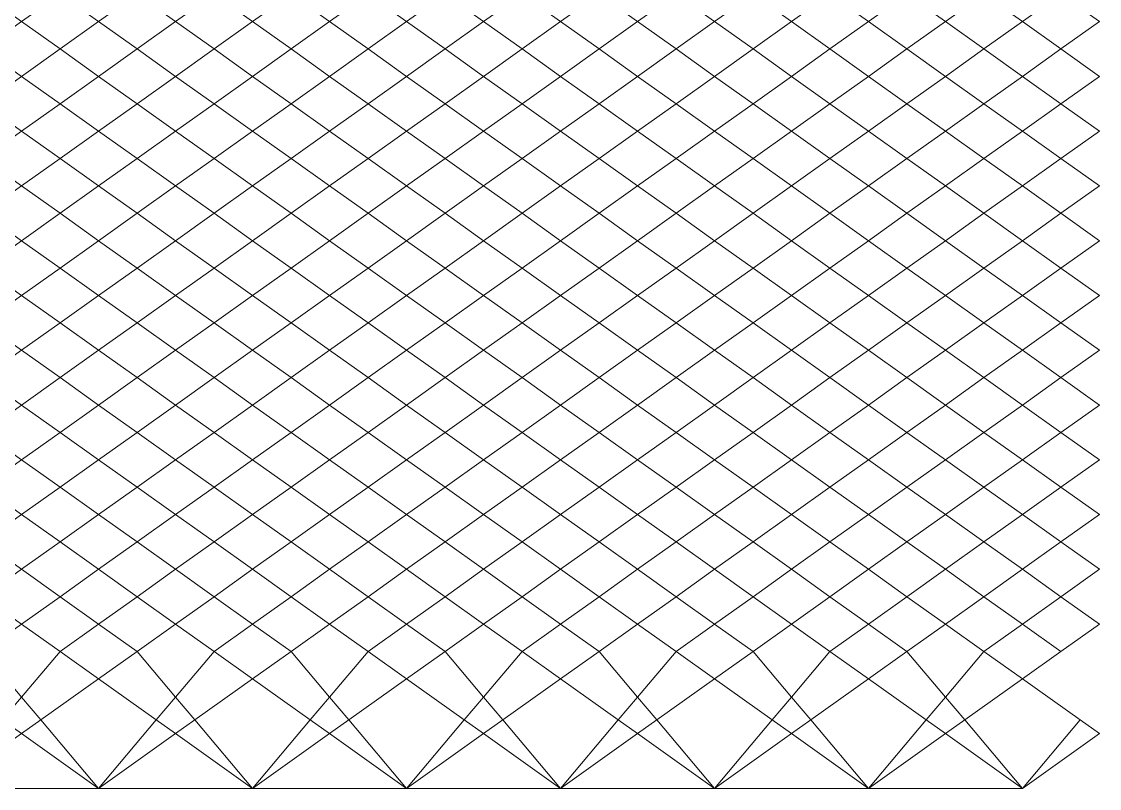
# Model space of a CAD drawing. Header units: millimetres. Extents: x 0 to 143, y 0 to 59.
# Drawn here: x 121.27 to 142.76, y 0 to 15.28 of the extents above; entities that cross this region are included whole.
import ezdxf

# ---------------------------------------------------------------- set-up
doc = ezdxf.new("R2010")
doc.units = ezdxf.units.MM
doc.layers.add('Основания', color=130, linetype='Continuous', lineweight=20)

msp = doc.modelspace()

# ---------------------------------------------------------------- linework, layer by layer
at = {"layer": 'Основания', "linetype": 'Continuous', "ltscale": 250}
for points in [[(120.498, 15.829), (119.73, 15.283), (120.498, 14.737), (121.265, 15.283)], [(122.033, 15.829), (121.265, 15.283), (122.033, 14.737), (122.8, 15.283)], [(123.568, 15.829), (122.8, 15.283), (123.568, 14.737), (124.335, 15.283)], [(125.103, 15.829), (124.335, 15.283), (125.103, 14.737), (125.87, 15.283)], [(126.638, 15.829), (125.87, 15.283), (126.638, 14.737), (127.405, 15.283)], [(128.173, 15.829), (127.405, 15.283), (128.173, 14.737), (128.94, 15.283)], [(129.708, 15.829), (128.94, 15.283), (129.708, 14.737), (130.475, 15.283)], [(131.243, 15.829), (130.475, 15.283), (131.243, 14.737), (132.01, 15.283)], [(132.778, 15.829), (132.01, 15.283), (132.778, 14.737), (133.545, 15.283)], [(134.313, 15.829), (133.545, 15.283), (134.313, 14.737), (135.08, 15.283)], [(135.848, 15.829), (135.08, 15.283), (135.848, 14.737), (136.615, 15.283)], [(137.383, 15.829), (136.615, 15.283), (137.383, 14.737), (138.15, 15.283)], [(138.918, 15.829), (138.15, 15.283), (138.918, 14.737), (139.685, 15.283)], [(140.453, 15.829), (139.685, 15.283), (140.453, 14.737), (141.22, 15.283)], [(141.988, 15.829), (141.22, 15.283), (141.988, 14.737), (142.755, 15.283)], [(121.265, 15.283), (120.498, 14.737), (121.265, 14.191), (122.033, 14.737)], [(122.8, 15.283), (122.033, 14.737), (122.8, 14.191), (123.568, 14.737)], [(124.335, 15.283), (123.568, 14.737), (124.335, 14.191), (125.103, 14.737)], [(125.87, 15.283), (125.103, 14.737), (125.87, 14.191), (126.638, 14.737)], [(127.405, 15.283), (126.638, 14.737), (127.405, 14.191), (128.173, 14.737)], [(128.94, 15.283), (128.173, 14.737), (128.94, 14.191), (129.708, 14.737)], [(130.475, 15.283), (129.708, 14.737), (130.475, 14.191), (131.243, 14.737)], [(132.01, 15.283), (131.243, 14.737), (132.01, 14.191), (132.778, 14.737)], [(133.545, 15.283), (132.778, 14.737), (133.545, 14.191), (134.313, 14.737)], [(135.08, 15.283), (134.313, 14.737), (135.08, 14.191), (135.848, 14.737)], [(136.615, 15.283), (135.848, 14.737), (136.615, 14.191), (137.383, 14.737)], [(138.15, 15.283), (137.383, 14.737), (138.15, 14.191), (138.918, 14.737)], [(139.685, 15.283), (138.918, 14.737), (139.685, 14.191), (140.453, 14.737)], [(141.22, 15.283), (140.453, 14.737), (141.22, 14.191), (141.988, 14.737)], [(120.498, 14.737), (119.73, 14.191), (120.498, 13.645), (121.265, 14.191)], [(122.033, 14.737), (121.265, 14.191), (122.033, 13.645), (122.8, 14.191)], [(123.568, 14.737), (122.8, 14.191), (123.568, 13.645), (124.335, 14.191)], [(125.103, 14.737), (124.335, 14.191), (125.103, 13.645), (125.87, 14.191)], [(126.638, 14.737), (125.87, 14.191), (126.638, 13.645), (127.405, 14.191)], [(128.173, 14.737), (127.405, 14.191), (128.173, 13.645), (128.94, 14.191)], [(129.708, 14.737), (128.94, 14.191), (129.708, 13.645), (130.475, 14.191)], [(131.243, 14.737), (130.475, 14.191), (131.243, 13.645), (132.01, 14.191)], [(132.778, 14.737), (132.01, 14.191), (132.778, 13.645), (133.545, 14.191)], [(134.313, 14.737), (133.545, 14.191), (134.313, 13.645), (135.08, 14.191)], [(135.848, 14.737), (135.08, 14.191), (135.848, 13.645), (136.615, 14.191)], [(137.383, 14.737), (136.615, 14.191), (137.383, 13.645), (138.15, 14.191)], [(138.918, 14.737), (138.15, 14.191), (138.918, 13.645), (139.685, 14.191)], [(140.453, 14.737), (139.685, 14.191), (140.453, 13.645), (141.22, 14.191)], [(141.988, 14.737), (141.22, 14.191), (141.988, 13.645), (142.755, 14.191)], [(121.265, 14.191), (120.498, 13.645), (121.265, 13.1), (122.033, 13.645)], [(122.8, 14.191), (122.033, 13.645), (122.8, 13.1), (123.568, 13.645)], [(124.335, 14.191), (123.568, 13.645), (124.335, 13.1), (125.103, 13.645)], [(125.87, 14.191), (125.103, 13.645), (125.87, 13.1), (126.638, 13.645)], [(127.405, 14.191), (126.638, 13.645), (127.405, 13.1), (128.173, 13.645)], [(128.94, 14.191), (128.173, 13.645), (128.94, 13.1), (129.708, 13.645)], [(130.475, 14.191), (129.708, 13.645), (130.475, 13.1), (131.243, 13.645)], [(132.01, 14.191), (131.243, 13.645), (132.01, 13.1), (132.778, 13.645)], [(133.545, 14.191), (132.778, 13.645), (133.545, 13.1), (134.313, 13.645)], [(135.08, 14.191), (134.313, 13.645), (135.08, 13.1), (135.848, 13.645)], [(136.615, 14.191), (135.848, 13.645), (136.615, 13.1), (137.383, 13.645)], [(138.15, 14.191), (137.383, 13.645), (138.15, 13.1), (138.918, 13.645)], [(139.685, 14.191), (138.918, 13.645), (139.685, 13.1), (140.453, 13.645)], [(141.22, 14.191), (140.453, 13.645), (141.22, 13.1), (141.988, 13.645)], [(120.498, 13.645), (119.73, 13.1), (120.498, 12.554), (121.265, 13.1)], [(122.033, 13.645), (121.265, 13.1), (122.033, 12.554), (122.8, 13.1)], [(123.568, 13.645), (122.8, 13.1), (123.568, 12.554), (124.335, 13.1)], [(125.103, 13.645), (124.335, 13.1), (125.103, 12.554), (125.87, 13.1)], [(126.638, 13.645), (125.87, 13.1), (126.638, 12.554), (127.405, 13.1)], [(128.173, 13.645), (127.405, 13.1), (128.173, 12.554), (128.94, 13.1)], [(129.708, 13.645), (128.94, 13.1), (129.708, 12.554), (130.475, 13.1)], [(131.243, 13.645), (130.475, 13.1), (131.243, 12.554), (132.01, 13.1)], [(132.778, 13.645), (132.01, 13.1), (132.778, 12.554), (133.545, 13.1)], [(134.313, 13.645), (133.545, 13.1), (134.313, 12.554), (135.08, 13.1)], [(135.848, 13.645), (135.08, 13.1), (135.848, 12.554), (136.615, 13.1)], [(137.383, 13.645), (136.615, 13.1), (137.383, 12.554), (138.15, 13.1)], [(138.918, 13.645), (138.15, 13.1), (138.918, 12.554), (139.685, 13.1)], [(140.453, 13.645), (139.685, 13.1), (140.453, 12.554), (141.22, 13.1)], [(141.988, 13.645), (141.22, 13.1), (141.988, 12.554), (142.755, 13.1)], [(121.265, 13.1), (120.498, 12.554), (121.265, 12.008), (122.033, 12.554)], [(122.8, 13.1), (122.033, 12.554), (122.8, 12.008), (123.568, 12.554)], [(124.335, 13.1), (123.568, 12.554), (124.335, 12.008), (125.103, 12.554)], [(125.87, 13.1), (125.103, 12.554), (125.87, 12.008), (126.638, 12.554)], [(127.405, 13.1), (126.638, 12.554), (127.405, 12.008), (128.173, 12.554)], [(128.94, 13.1), (128.173, 12.554), (128.94, 12.008), (129.708, 12.554)], [(130.475, 13.1), (129.708, 12.554), (130.475, 12.008), (131.243, 12.554)], [(132.01, 13.1), (131.243, 12.554), (132.01, 12.008), (132.778, 12.554)], [(133.545, 13.1), (132.778, 12.554), (133.545, 12.008), (134.313, 12.554)], [(135.08, 13.1), (134.313, 12.554), (135.08, 12.008), (135.848, 12.554)], [(136.615, 13.1), (135.848, 12.554), (136.615, 12.008), (137.383, 12.554)], [(138.15, 13.1), (137.383, 12.554), (138.15, 12.008), (138.918, 12.554)], [(139.685, 13.1), (138.918, 12.554), (139.685, 12.008), (140.453, 12.554)], [(141.22, 13.1), (140.453, 12.554), (141.22, 12.008), (141.988, 12.554)], [(120.498, 12.554), (119.73, 12.008), (120.498, 11.462), (121.265, 12.008)], [(122.033, 12.554), (121.265, 12.008), (122.033, 11.462), (122.8, 12.008)], [(123.568, 12.554), (122.8, 12.008), (123.568, 11.462), (124.335, 12.008)], [(125.103, 12.554), (124.335, 12.008), (125.103, 11.462), (125.87, 12.008)], [(126.638, 12.554), (125.87, 12.008), (126.638, 11.462), (127.405, 12.008)], [(128.173, 12.554), (127.405, 12.008), (128.173, 11.462), (128.94, 12.008)], [(129.708, 12.554), (128.94, 12.008), (129.708, 11.462), (130.475, 12.008)], [(131.243, 12.554), (130.475, 12.008), (131.243, 11.462), (132.01, 12.008)], [(132.778, 12.554), (132.01, 12.008), (132.778, 11.462), (133.545, 12.008)], [(134.313, 12.554), (133.545, 12.008), (134.313, 11.462), (135.08, 12.008)], [(135.848, 12.554), (135.08, 12.008), (135.848, 11.462), (136.615, 12.008)], [(137.383, 12.554), (136.615, 12.008), (137.383, 11.462), (138.15, 12.008)], [(138.918, 12.554), (138.15, 12.008), (138.918, 11.462), (139.685, 12.008)], [(140.453, 12.554), (139.685, 12.008), (140.453, 11.462), (141.22, 12.008)], [(141.988, 12.554), (141.22, 12.008), (141.988, 11.462), (142.755, 12.008)], [(121.265, 12.008), (120.498, 11.462), (121.265, 10.916), (122.033, 11.462)], [(122.8, 12.008), (122.033, 11.462), (122.8, 10.916), (123.568, 11.462)], [(124.335, 12.008), (123.568, 11.462), (124.335, 10.916), (125.103, 11.462)], [(125.87, 12.008), (125.103, 11.462), (125.87, 10.916), (126.638, 11.462)], [(127.405, 12.008), (126.638, 11.462), (127.405, 10.916), (128.173, 11.462)], [(128.94, 12.008), (128.173, 11.462), (128.94, 10.916), (129.708, 11.462)], [(130.475, 12.008), (129.708, 11.462), (130.475, 10.916), (131.243, 11.462)], [(132.01, 12.008), (131.243, 11.462), (132.01, 10.916), (132.778, 11.462)], [(133.545, 12.008), (132.778, 11.462), (133.545, 10.916), (134.313, 11.462)], [(135.08, 12.008), (134.313, 11.462), (135.08, 10.916), (135.848, 11.462)], [(136.615, 12.008), (135.848, 11.462), (136.615, 10.916), (137.383, 11.462)], [(138.15, 12.008), (137.383, 11.462), (138.15, 10.916), (138.918, 11.462)], [(139.685, 12.008), (138.918, 11.462), (139.685, 10.916), (140.453, 11.462)], [(141.22, 12.008), (140.453, 11.462), (141.22, 10.916), (141.988, 11.462)], [(120.498, 11.462), (119.73, 10.916), (120.498, 10.371), (121.265, 10.916)], [(122.033, 11.462), (121.265, 10.916), (122.033, 10.371), (122.8, 10.916)], [(123.568, 11.462), (122.8, 10.916), (123.568, 10.371), (124.335, 10.916)], [(125.103, 11.462), (124.335, 10.916), (125.103, 10.371), (125.87, 10.916)], [(126.638, 11.462), (125.87, 10.916), (126.638, 10.371), (127.405, 10.916)], [(128.173, 11.462), (127.405, 10.916), (128.173, 10.371), (128.94, 10.916)], [(129.708, 11.462), (128.94, 10.916), (129.708, 10.371), (130.475, 10.916)], [(131.243, 11.462), (130.475, 10.916), (131.243, 10.371), (132.01, 10.916)], [(132.778, 11.462), (132.01, 10.916), (132.778, 10.371), (133.545, 10.916)], [(134.313, 11.462), (133.545, 10.916), (134.313, 10.371), (135.08, 10.916)], [(135.848, 11.462), (135.08, 10.916), (135.848, 10.371), (136.615, 10.916)], [(137.383, 11.462), (136.615, 10.916), (137.383, 10.371), (138.15, 10.916)], [(138.918, 11.462), (138.15, 10.916), (138.918, 10.371), (139.685, 10.916)], [(140.453, 11.462), (139.685, 10.916), (140.453, 10.371), (141.22, 10.916)], [(141.988, 11.462), (141.22, 10.916), (141.988, 10.371), (142.755, 10.916)], [(121.265, 10.916), (120.498, 10.371), (121.265, 9.825), (122.033, 10.371)], [(122.8, 10.916), (122.033, 10.371), (122.8, 9.825), (123.568, 10.371)], [(124.335, 10.916), (123.568, 10.371), (124.335, 9.825), (125.103, 10.371)], [(125.87, 10.916), (125.103, 10.371), (125.87, 9.825), (126.638, 10.371)], [(127.405, 10.916), (126.638, 10.371), (127.405, 9.825), (128.173, 10.371)], [(128.94, 10.916), (128.173, 10.371), (128.94, 9.825), (129.708, 10.371)], [(130.475, 10.916), (129.708, 10.371), (130.475, 9.825), (131.243, 10.371)], [(132.01, 10.916), (131.243, 10.371), (132.01, 9.825), (132.778, 10.371)], [(133.545, 10.916), (132.778, 10.371), (133.545, 9.825), (134.313, 10.371)], [(135.08, 10.916), (134.313, 10.371), (135.08, 9.825), (135.848, 10.371)], [(136.615, 10.916), (135.848, 10.371), (136.615, 9.825), (137.383, 10.371)], [(138.15, 10.916), (137.383, 10.371), (138.15, 9.825), (138.918, 10.371)], [(139.685, 10.916), (138.918, 10.371), (139.685, 9.825), (140.453, 10.371)], [(141.22, 10.916), (140.453, 10.371), (141.22, 9.825), (141.988, 10.371)], [(120.498, 10.371), (119.73, 9.825), (120.498, 9.279), (121.265, 9.825)], [(122.033, 10.371), (121.265, 9.825), (122.033, 9.279), (122.8, 9.825)], [(123.568, 10.371), (122.8, 9.825), (123.568, 9.279), (124.335, 9.825)], [(125.103, 10.371), (124.335, 9.825), (125.103, 9.279), (125.87, 9.825)], [(126.638, 10.371), (125.87, 9.825), (126.638, 9.279), (127.405, 9.825)], [(128.173, 10.371), (127.405, 9.825), (128.173, 9.279), (128.94, 9.825)], [(129.708, 10.371), (128.94, 9.825), (129.708, 9.279), (130.475, 9.825)], [(131.243, 10.371), (130.475, 9.825), (131.243, 9.279), (132.01, 9.825)], [(132.778, 10.371), (132.01, 9.825), (132.778, 9.279), (133.545, 9.825)], [(134.313, 10.371), (133.545, 9.825), (134.313, 9.279), (135.08, 9.825)], [(135.848, 10.371), (135.08, 9.825), (135.848, 9.279), (136.615, 9.825)], [(137.383, 10.371), (136.615, 9.825), (137.383, 9.279), (138.15, 9.825)], [(138.918, 10.371), (138.15, 9.825), (138.918, 9.279), (139.685, 9.825)], [(140.453, 10.371), (139.685, 9.825), (140.453, 9.279), (141.22, 9.825)], [(141.988, 10.371), (141.22, 9.825), (141.988, 9.279), (142.755, 9.825)], [(121.265, 9.825), (120.498, 9.279), (121.265, 8.733), (122.033, 9.279)], [(122.8, 9.825), (122.033, 9.279), (122.8, 8.733), (123.568, 9.279)], [(124.335, 9.825), (123.568, 9.279), (124.335, 8.733), (125.103, 9.279)], [(125.87, 9.825), (125.103, 9.279), (125.87, 8.733), (126.638, 9.279)], [(127.405, 9.825), (126.638, 9.279), (127.405, 8.733), (128.173, 9.279)], [(128.94, 9.825), (128.173, 9.279), (128.94, 8.733), (129.708, 9.279)], [(130.475, 9.825), (129.708, 9.279), (130.475, 8.733), (131.243, 9.279)], [(132.01, 9.825), (131.243, 9.279), (132.01, 8.733), (132.778, 9.279)], [(133.545, 9.825), (132.778, 9.279), (133.545, 8.733), (134.313, 9.279)], [(135.08, 9.825), (134.313, 9.279), (135.08, 8.733), (135.848, 9.279)], [(136.615, 9.825), (135.848, 9.279), (136.615, 8.733), (137.383, 9.279)], [(138.15, 9.825), (137.383, 9.279), (138.15, 8.733), (138.918, 9.279)], [(139.685, 9.825), (138.918, 9.279), (139.685, 8.733), (140.453, 9.279)], [(141.22, 9.825), (140.453, 9.279), (141.22, 8.733), (141.988, 9.279)], [(120.498, 9.279), (119.73, 8.733), (120.498, 8.187), (121.265, 8.733)], [(122.033, 9.279), (121.265, 8.733), (122.033, 8.187), (122.8, 8.733)], [(123.568, 9.279), (122.8, 8.733), (123.568, 8.187), (124.335, 8.733)], [(125.103, 9.279), (124.335, 8.733), (125.103, 8.187), (125.87, 8.733)], [(126.638, 9.279), (125.87, 8.733), (126.638, 8.187), (127.405, 8.733)], [(128.173, 9.279), (127.405, 8.733), (128.173, 8.187), (128.94, 8.733)], [(129.708, 9.279), (128.94, 8.733), (129.708, 8.187), (130.475, 8.733)], [(131.243, 9.279), (130.475, 8.733), (131.243, 8.187), (132.01, 8.733)], [(132.778, 9.279), (132.01, 8.733), (132.778, 8.187), (133.545, 8.733)], [(134.313, 9.279), (133.545, 8.733), (134.313, 8.187), (135.08, 8.733)], [(135.848, 9.279), (135.08, 8.733), (135.848, 8.187), (136.615, 8.733)], [(137.383, 9.279), (136.615, 8.733), (137.383, 8.187), (138.15, 8.733)], [(138.918, 9.279), (138.15, 8.733), (138.918, 8.187), (139.685, 8.733)], [(140.453, 9.279), (139.685, 8.733), (140.453, 8.187), (141.22, 8.733)], [(141.988, 9.279), (141.22, 8.733), (141.988, 8.187), (142.755, 8.733)], [(121.265, 8.733), (120.498, 8.187), (121.265, 7.641), (122.033, 8.187)], [(122.8, 8.733), (122.033, 8.187), (122.8, 7.641), (123.568, 8.187)], [(124.335, 8.733), (123.568, 8.187), (124.335, 7.641), (125.103, 8.187)], [(125.87, 8.733), (125.103, 8.187), (125.87, 7.641), (126.638, 8.187)], [(127.405, 8.733), (126.638, 8.187), (127.405, 7.641), (128.173, 8.187)], [(128.94, 8.733), (128.173, 8.187), (128.94, 7.641), (129.708, 8.187)], [(130.475, 8.733), (129.708, 8.187), (130.475, 7.641), (131.243, 8.187)], [(132.01, 8.733), (131.243, 8.187), (132.01, 7.641), (132.778, 8.187)], [(133.545, 8.733), (132.778, 8.187), (133.545, 7.641), (134.313, 8.187)], [(135.08, 8.733), (134.313, 8.187), (135.08, 7.641), (135.848, 8.187)], [(136.615, 8.733), (135.848, 8.187), (136.615, 7.641), (137.383, 8.187)], [(138.15, 8.733), (137.383, 8.187), (138.15, 7.641), (138.918, 8.187)], [(139.685, 8.733), (138.918, 8.187), (139.685, 7.641), (140.453, 8.187)], [(141.22, 8.733), (140.453, 8.187), (141.22, 7.641), (141.988, 8.187)], [(120.498, 8.187), (119.73, 7.641), (120.498, 7.096), (121.265, 7.641)], [(122.033, 8.187), (121.265, 7.641), (122.033, 7.096), (122.8, 7.641)], [(123.568, 8.187), (122.8, 7.641), (123.568, 7.096), (124.335, 7.641)], [(125.103, 8.187), (124.335, 7.641), (125.103, 7.096), (125.87, 7.641)], [(126.638, 8.187), (125.87, 7.641), (126.638, 7.096), (127.405, 7.641)], [(128.173, 8.187), (127.405, 7.641), (128.173, 7.096), (128.94, 7.641)], [(129.708, 8.187), (128.94, 7.641), (129.708, 7.096), (130.475, 7.641)], [(131.243, 8.187), (130.475, 7.641), (131.243, 7.096), (132.01, 7.641)], [(132.778, 8.187), (132.01, 7.641), (132.778, 7.096), (133.545, 7.641)], [(134.313, 8.187), (133.545, 7.641), (134.313, 7.096), (135.08, 7.641)], [(135.848, 8.187), (135.08, 7.641), (135.848, 7.096), (136.615, 7.641)], [(137.383, 8.187), (136.615, 7.641), (137.383, 7.096), (138.15, 7.641)], [(138.918, 8.187), (138.15, 7.641), (138.918, 7.096), (139.685, 7.641)], [(140.453, 8.187), (139.685, 7.641), (140.453, 7.096), (141.22, 7.641)], [(141.988, 8.187), (141.22, 7.641), (141.988, 7.096), (142.755, 7.641)], [(121.265, 7.641), (120.498, 7.096), (121.265, 6.55), (122.033, 7.096)], [(122.8, 7.641), (122.033, 7.096), (122.8, 6.55), (123.568, 7.096)], [(124.335, 7.641), (123.568, 7.096), (124.335, 6.55), (125.103, 7.096)], [(125.87, 7.641), (125.103, 7.096), (125.87, 6.55), (126.638, 7.096)], [(127.405, 7.641), (126.638, 7.096), (127.405, 6.55), (128.173, 7.096)], [(128.94, 7.641), (128.173, 7.096), (128.94, 6.55), (129.708, 7.096)], [(130.475, 7.641), (129.708, 7.096), (130.475, 6.55), (131.243, 7.096)], [(132.01, 7.641), (131.243, 7.096), (132.01, 6.55), (132.778, 7.096)], [(133.545, 7.641), (132.778, 7.096), (133.545, 6.55), (134.313, 7.096)], [(135.08, 7.641), (134.313, 7.096), (135.08, 6.55), (135.848, 7.096)], [(136.615, 7.641), (135.848, 7.096), (136.615, 6.55), (137.383, 7.096)], [(138.15, 7.641), (137.383, 7.096), (138.15, 6.55), (138.918, 7.096)], [(139.685, 7.641), (138.918, 7.096), (139.685, 6.55), (140.453, 7.096)], [(141.22, 7.641), (140.453, 7.096), (141.22, 6.55), (141.988, 7.096)], [(120.498, 7.096), (119.73, 6.55), (120.498, 6.004), (121.265, 6.55)], [(122.033, 7.096), (121.265, 6.55), (122.033, 6.004), (122.8, 6.55)], [(123.568, 7.096), (122.8, 6.55), (123.568, 6.004), (124.335, 6.55)], [(125.103, 7.096), (124.335, 6.55), (125.103, 6.004), (125.87, 6.55)], [(126.638, 7.096), (125.87, 6.55), (126.638, 6.004), (127.405, 6.55)], [(128.173, 7.096), (127.405, 6.55), (128.173, 6.004), (128.94, 6.55)], [(129.708, 7.096), (128.94, 6.55), (129.708, 6.004), (130.475, 6.55)], [(131.243, 7.096), (130.475, 6.55), (131.243, 6.004), (132.01, 6.55)], [(132.778, 7.096), (132.01, 6.55), (132.778, 6.004), (133.545, 6.55)], [(134.313, 7.096), (133.545, 6.55), (134.313, 6.004), (135.08, 6.55)], [(135.848, 7.096), (135.08, 6.55), (135.848, 6.004), (136.615, 6.55)], [(137.383, 7.096), (136.615, 6.55), (137.383, 6.004), (138.15, 6.55)], [(138.918, 7.096), (138.15, 6.55), (138.918, 6.004), (139.685, 6.55)], [(140.453, 7.096), (139.685, 6.55), (140.453, 6.004), (141.22, 6.55)], [(141.988, 7.096), (141.22, 6.55), (141.988, 6.004), (142.755, 6.55)], [(121.265, 6.55), (120.498, 6.004), (121.265, 5.458), (122.033, 6.004)], [(122.8, 6.55), (122.033, 6.004), (122.8, 5.458), (123.568, 6.004)], [(124.335, 6.55), (123.568, 6.004), (124.335, 5.458), (125.103, 6.004)], [(125.87, 6.55), (125.103, 6.004), (125.87, 5.458), (126.638, 6.004)], [(127.405, 6.55), (126.638, 6.004), (127.405, 5.458), (128.173, 6.004)], [(128.94, 6.55), (128.173, 6.004), (128.94, 5.458), (129.708, 6.004)], [(130.475, 6.55), (129.708, 6.004), (130.475, 5.458), (131.243, 6.004)], [(132.01, 6.55), (131.243, 6.004), (132.01, 5.458), (132.778, 6.004)], [(133.545, 6.55), (132.778, 6.004), (133.545, 5.458), (134.313, 6.004)], [(135.08, 6.55), (134.313, 6.004), (135.08, 5.458), (135.848, 6.004)], [(136.615, 6.55), (135.848, 6.004), (136.615, 5.458), (137.383, 6.004)], [(138.15, 6.55), (137.383, 6.004), (138.15, 5.458), (138.918, 6.004)], [(139.685, 6.55), (138.918, 6.004), (139.685, 5.458), (140.453, 6.004)], [(141.22, 6.55), (140.453, 6.004), (141.22, 5.458), (141.988, 6.004)], [(120.498, 6.004), (119.73, 5.458), (120.498, 4.912), (121.265, 5.458)], [(122.033, 6.004), (121.265, 5.458), (122.033, 4.912), (122.8, 5.458)], [(123.568, 6.004), (122.8, 5.458), (123.568, 4.912), (124.335, 5.458)], [(125.103, 6.004), (124.335, 5.458), (125.103, 4.912), (125.87, 5.458)], [(126.638, 6.004), (125.87, 5.458), (126.638, 4.912), (127.405, 5.458)], [(128.173, 6.004), (127.405, 5.458), (128.173, 4.912), (128.94, 5.458)], [(129.708, 6.004), (128.94, 5.458), (129.708, 4.912), (130.475, 5.458)], [(131.243, 6.004), (130.475, 5.458), (131.243, 4.912), (132.01, 5.458)], [(132.778, 6.004), (132.01, 5.458), (132.778, 4.912), (133.545, 5.458)], [(134.313, 6.004), (133.545, 5.458), (134.313, 4.912), (135.08, 5.458)], [(135.848, 6.004), (135.08, 5.458), (135.848, 4.912), (136.615, 5.458)], [(137.383, 6.004), (136.615, 5.458), (137.383, 4.912), (138.15, 5.458)], [(138.918, 6.004), (138.15, 5.458), (138.918, 4.912), (139.685, 5.458)], [(140.453, 6.004), (139.685, 5.458), (140.453, 4.912), (141.22, 5.458)], [(141.987, 6.004), (141.22, 5.458), (141.987, 4.912), (142.755, 5.458)], [(121.265, 5.458), (120.498, 4.912), (121.265, 4.367), (122.033, 4.912)], [(122.8, 5.458), (122.033, 4.912), (122.8, 4.367), (123.568, 4.912)], [(124.335, 5.458), (123.568, 4.912), (124.335, 4.367), (125.103, 4.912)], [(125.87, 5.458), (125.103, 4.912), (125.87, 4.367), (126.638, 4.912)], [(127.405, 5.458), (126.638, 4.912), (127.405, 4.367), (128.173, 4.912)], [(128.94, 5.458), (128.173, 4.912), (128.94, 4.367), (129.708, 4.912)], [(130.475, 5.458), (129.708, 4.912), (130.475, 4.367), (131.243, 4.912)], [(132.01, 5.458), (131.243, 4.912), (132.01, 4.367), (132.778, 4.912)], [(133.545, 5.458), (132.778, 4.912), (133.545, 4.367), (134.313, 4.912)], [(135.08, 5.458), (134.313, 4.912), (135.08, 4.367), (135.848, 4.912)], [(136.615, 5.458), (135.848, 4.912), (136.615, 4.367), (137.383, 4.912)], [(138.15, 5.458), (137.383, 4.912), (138.15, 4.367), (138.918, 4.912)], [(139.685, 5.458), (138.918, 4.912), (139.685, 4.367), (140.453, 4.912)], [(141.22, 5.458), (140.453, 4.912), (141.22, 4.367), (141.988, 4.912)], [(120.498, 4.912), (119.73, 4.367), (120.498, 3.821), (121.265, 4.367)], [(122.033, 4.912), (121.265, 4.367), (122.033, 3.821), (122.8, 4.367)], [(123.568, 4.912), (122.8, 4.367), (123.568, 3.821), (124.335, 4.367)], [(125.103, 4.912), (124.335, 4.367), (125.103, 3.821), (125.87, 4.367)], [(126.638, 4.912), (125.87, 4.367), (126.638, 3.821), (127.405, 4.367)], [(128.173, 4.912), (127.405, 4.367), (128.173, 3.821), (128.94, 4.367)], [(129.708, 4.912), (128.94, 4.367), (129.708, 3.821), (130.475, 4.367)], [(131.243, 4.912), (130.475, 4.367), (131.243, 3.821), (132.01, 4.367)], [(132.778, 4.912), (132.01, 4.367), (132.778, 3.821), (133.545, 4.367)], [(134.313, 4.912), (133.545, 4.367), (134.313, 3.821), (135.08, 4.367)], [(135.848, 4.912), (135.08, 4.367), (135.848, 3.821), (136.615, 4.367)], [(137.383, 4.912), (136.615, 4.367), (137.383, 3.821), (138.15, 4.367)], [(138.918, 4.912), (138.15, 4.367), (138.918, 3.821), (139.685, 4.367)], [(140.453, 4.912), (139.685, 4.367), (140.453, 3.821), (141.22, 4.367)], [(141.987, 4.912), (141.22, 4.367), (141.987, 3.821), (142.755, 4.367)], [(121.265, 4.367), (120.498, 3.821), (121.265, 3.275), (122.033, 3.821)], [(122.8, 4.367), (122.033, 3.821), (122.8, 3.275), (123.568, 3.821)], [(124.335, 4.367), (123.568, 3.821), (124.335, 3.275), (125.103, 3.821)], [(125.87, 4.367), (125.103, 3.821), (125.87, 3.275), (126.638, 3.821)], [(127.405, 4.367), (126.638, 3.821), (127.405, 3.275), (128.173, 3.821)], [(128.94, 4.367), (128.173, 3.821), (128.94, 3.275), (129.708, 3.821)], [(130.475, 4.367), (129.708, 3.821), (130.475, 3.275), (131.243, 3.821)], [(132.01, 4.367), (131.243, 3.821), (132.01, 3.275), (132.778, 3.821)], [(133.545, 4.367), (132.778, 3.821), (133.545, 3.275), (134.313, 3.821)], [(135.08, 4.367), (134.313, 3.821), (135.08, 3.275), (135.848, 3.821)], [(136.615, 4.367), (135.848, 3.821), (136.615, 3.275), (137.383, 3.821)], [(138.15, 4.367), (137.383, 3.821), (138.15, 3.275), (138.918, 3.821)], [(139.685, 4.367), (138.918, 3.821), (139.685, 3.275), (140.453, 3.821)], [(141.22, 4.367), (140.453, 3.821), (141.22, 3.275), (141.988, 3.821)], [(120.498, 3.821), (119.73, 3.275), (120.498, 2.729), (121.265, 3.275)], [(122.033, 3.821), (121.265, 3.275), (122.033, 2.729), (122.8, 3.275)], [(123.568, 3.821), (122.8, 3.275), (123.568, 2.729), (124.335, 3.275)], [(125.103, 3.821), (124.335, 3.275), (125.103, 2.729), (125.87, 3.275)], [(126.638, 3.821), (125.87, 3.275), (126.638, 2.729), (127.405, 3.275)], [(128.173, 3.821), (127.405, 3.275), (128.173, 2.729), (128.94, 3.275)], [(129.708, 3.821), (128.94, 3.275), (129.708, 2.729), (130.475, 3.275)], [(131.243, 3.821), (130.475, 3.275), (131.243, 2.729), (132.01, 3.275)], [(132.778, 3.821), (132.01, 3.275), (132.778, 2.729), (133.545, 3.275)], [(134.313, 3.821), (133.545, 3.275), (134.313, 2.729), (135.08, 3.275)], [(135.848, 3.821), (135.08, 3.275), (135.848, 2.729), (136.615, 3.275)], [(137.383, 3.821), (136.615, 3.275), (137.383, 2.729), (138.15, 3.275)], [(138.918, 3.821), (138.15, 3.275), (138.918, 2.729), (139.685, 3.275)], [(140.453, 3.821), (139.685, 3.275), (140.453, 2.729), (141.22, 3.275)], [(141.988, 3.821), (141.22, 3.275), (141.988, 2.729), (142.755, 3.275)], [(122.033, 2.729), (121.265, 1.819), (120.498, 2.729), (121.265, 3.275)], [(122.8, 2.183), (122.033, 2.729), (122.8, 3.275), (123.568, 2.729)], [(125.103, 2.729), (124.335, 1.819), (123.568, 2.729), (124.335, 3.275)], [(125.87, 2.183), (125.103, 2.729), (125.87, 3.275), (126.638, 2.729)], [(128.173, 2.729), (127.405, 1.819), (126.638, 2.729), (127.405, 3.275)], [(128.94, 2.183), (128.173, 2.729), (128.94, 3.275), (129.708, 2.729)], [(131.243, 2.729), (130.475, 1.819), (129.708, 2.729), (130.475, 3.275)], [(132.01, 2.183), (131.243, 2.729), (132.01, 3.275), (132.778, 2.729)], [(134.313, 2.729), (133.545, 1.819), (132.778, 2.729), (133.545, 3.275)], [(135.08, 2.183), (134.313, 2.729), (135.08, 3.275), (135.848, 2.729)], [(137.383, 2.729), (136.615, 1.819), (135.848, 2.729), (136.615, 3.275)], [(138.15, 2.183), (137.383, 2.729), (138.15, 3.275), (138.918, 2.729)], [(140.453, 2.729), (139.685, 1.819), (138.918, 2.729), (139.685, 3.275)], [(141.22, 2.183), (140.453, 2.729), (141.22, 3.275), (141.988, 2.729)], [(121.265, 1.819), (120.881, 1.365), (119.73, 2.183), (120.498, 2.729)], [(121.649, 1.365), (121.265, 1.819), (122.033, 2.729), (122.8, 2.183)], [(124.335, 1.819), (123.951, 1.365), (122.8, 2.183), (123.568, 2.729)], [(125.87, 2.183), (124.719, 1.365), (124.335, 1.819), (125.103, 2.729), (125.103, 2.729)], [(127.405, 1.819), (127.021, 1.365), (125.87, 2.183), (126.638, 2.729)], [(128.94, 2.183), (127.789, 1.365), (127.405, 1.819), (128.173, 2.729), (128.173, 2.729)], [(130.475, 1.819), (130.091, 1.365), (128.94, 2.183), (129.708, 2.729)], [(130.859, 1.365), (130.475, 1.819), (131.243, 2.729), (132.01, 2.183)], [(133.545, 1.819), (133.161, 1.365), (132.01, 2.183), (132.778, 2.729)], [(135.08, 2.183), (133.929, 1.365), (133.545, 1.819), (134.313, 2.729), (134.313, 2.729)], [(136.615, 1.819), (136.231, 1.365), (135.08, 2.183), (135.848, 2.729)], [(136.999, 1.365), (136.615, 1.819), (137.383, 2.729), (138.15, 2.183)], [(139.685, 1.819), (139.301, 1.365), (138.15, 2.183), (138.918, 2.729)], [(141.22, 2.183), (140.069, 1.365), (139.685, 1.819), (140.453, 2.729), (140.453, 2.729)], [(122.8, 0), (121.649, 1.365), (122.8, 2.183), (123.951, 1.365)], [(125.87, 0), (124.719, 1.365), (125.87, 2.183), (127.021, 1.365)], [(128.94, 0), (127.789, 1.365), (128.94, 2.183), (130.091, 1.365)], [(132.01, 0), (130.859, 1.365), (132.01, 2.183), (133.161, 1.365)], [(135.08, 0), (133.929, 1.365), (135.08, 2.183), (136.231, 1.365)], [(138.15, 0), (136.999, 1.365), (138.15, 2.183), (139.301, 1.365)], [(141.22, 0), (140.069, 1.365), (141.22, 2.183), (142.371, 1.365)], [(121.649, 1.365), (121.265, 1.092), (120.881, 1.365), (121.265, 1.819)], [(124.719, 1.365), (124.335, 1.092), (123.951, 1.365), (124.335, 1.819)], [(127.789, 1.365), (127.405, 1.092), (127.021, 1.365), (127.405, 1.819)], [(130.859, 1.365), (130.475, 1.092), (130.091, 1.365), (130.475, 1.819)], [(133.929, 1.365), (133.545, 1.092), (133.161, 1.365), (133.545, 1.819)], [(136.999, 1.365), (136.615, 1.092), (136.231, 1.365), (136.615, 1.819)], [(140.069, 1.365), (139.685, 1.092), (139.301, 1.365), (139.685, 1.819)], [(119.73, 0), (120.881, 1.365), (121.265, 1.092)], [(122.8, 0), (121.265, 1.092), (121.649, 1.365)], [(122.8, 0), (123.951, 1.365), (124.335, 1.092)], [(125.87, 0), (124.335, 1.092), (124.719, 1.365)], [(125.87, 0), (127.021, 1.365), (127.405, 1.092)], [(128.94, 0), (127.405, 1.092), (127.789, 1.365)], [(128.94, 0), (130.091, 1.365), (130.475, 1.092)], [(132.01, 0), (130.475, 1.092), (130.859, 1.365)], [(132.01, 0), (133.161, 1.365), (133.545, 1.092)], [(135.08, 0), (133.545, 1.092), (133.929, 1.365)], [(135.08, 0), (136.231, 1.365), (136.615, 1.092)], [(138.15, 0), (136.615, 1.092), (136.999, 1.365)], [(138.15, 0), (139.301, 1.365), (139.685, 1.092)], [(141.22, 0), (139.685, 1.092), (140.069, 1.365)], [(141.22, 0), (142.371, 1.365), (142.755, 1.092)], [(122.8, 0), (122.8, 0), (119.73, 0), (121.265, 1.092)], [(125.87, 0), (122.8, 0), (122.8, 0), (124.335, 1.092)], [(128.94, 0), (125.87, 0), (125.87, 0), (127.405, 1.092)], [(132.01, 0), (132.01, 0), (128.94, 0), (130.475, 1.092)], [(135.08, 0), (132.01, 0), (132.01, 0), (133.545, 1.092)], [(138.15, 0), (138.15, 0), (135.08, 0), (136.615, 1.092)], [(141.22, 0), (138.15, 0), (138.15, 0), (139.685, 1.092)]]:
    msp.add_lwpolyline(points, close=True, dxfattribs=at)

doc.saveas('drawing.dxf')
